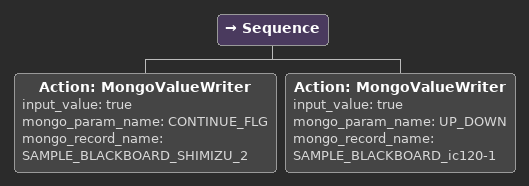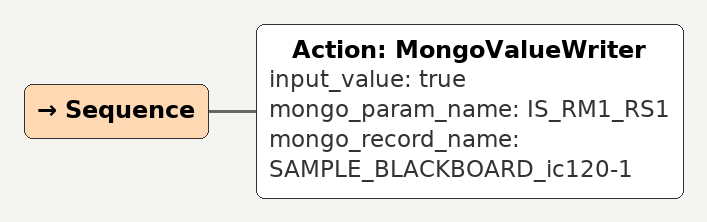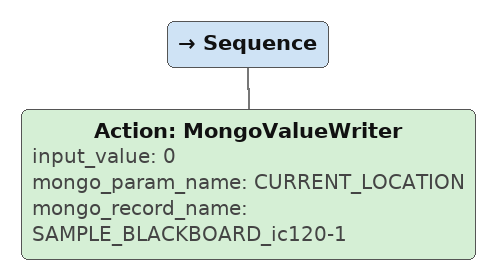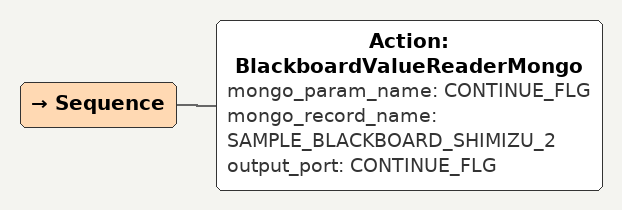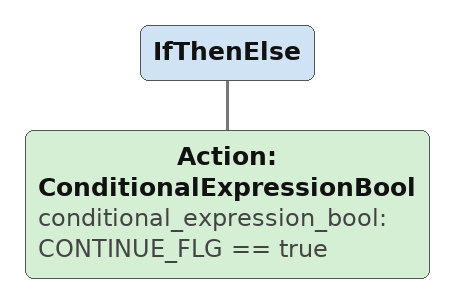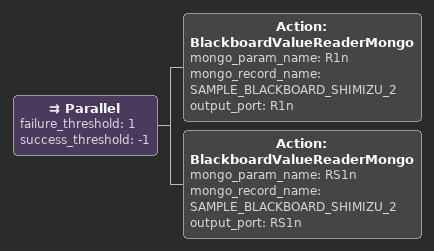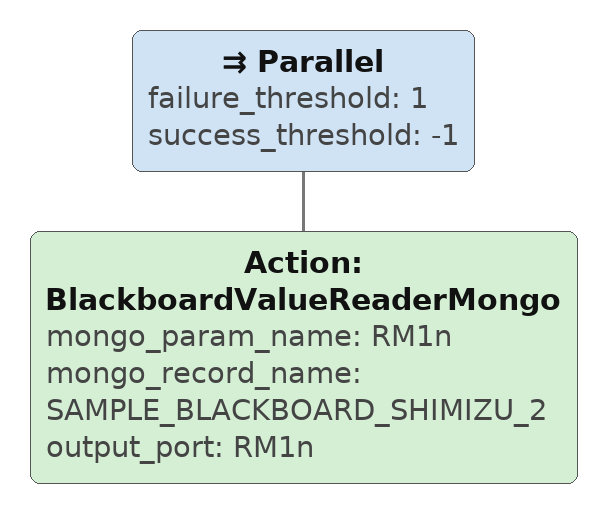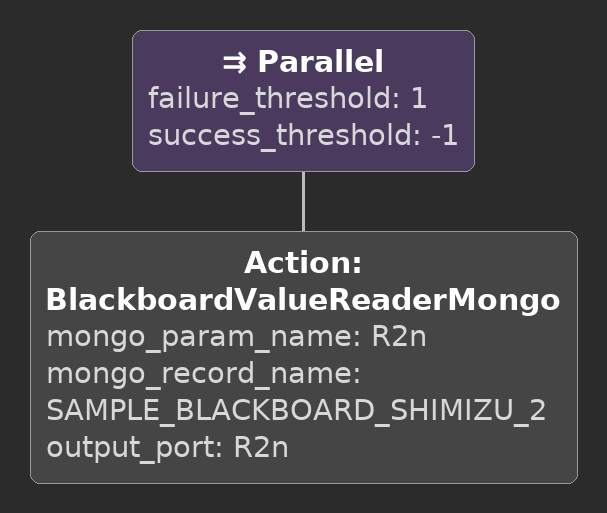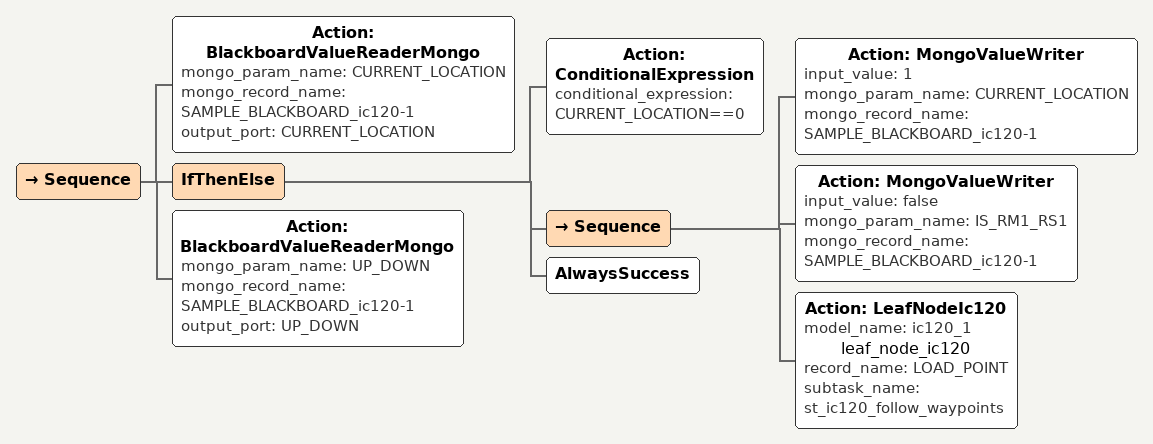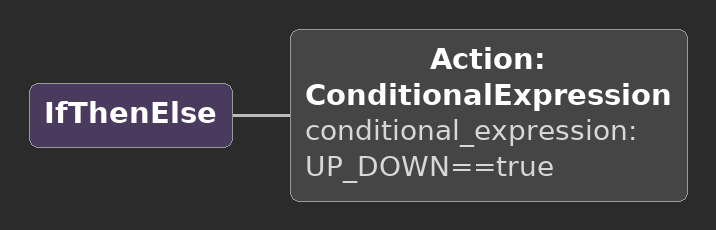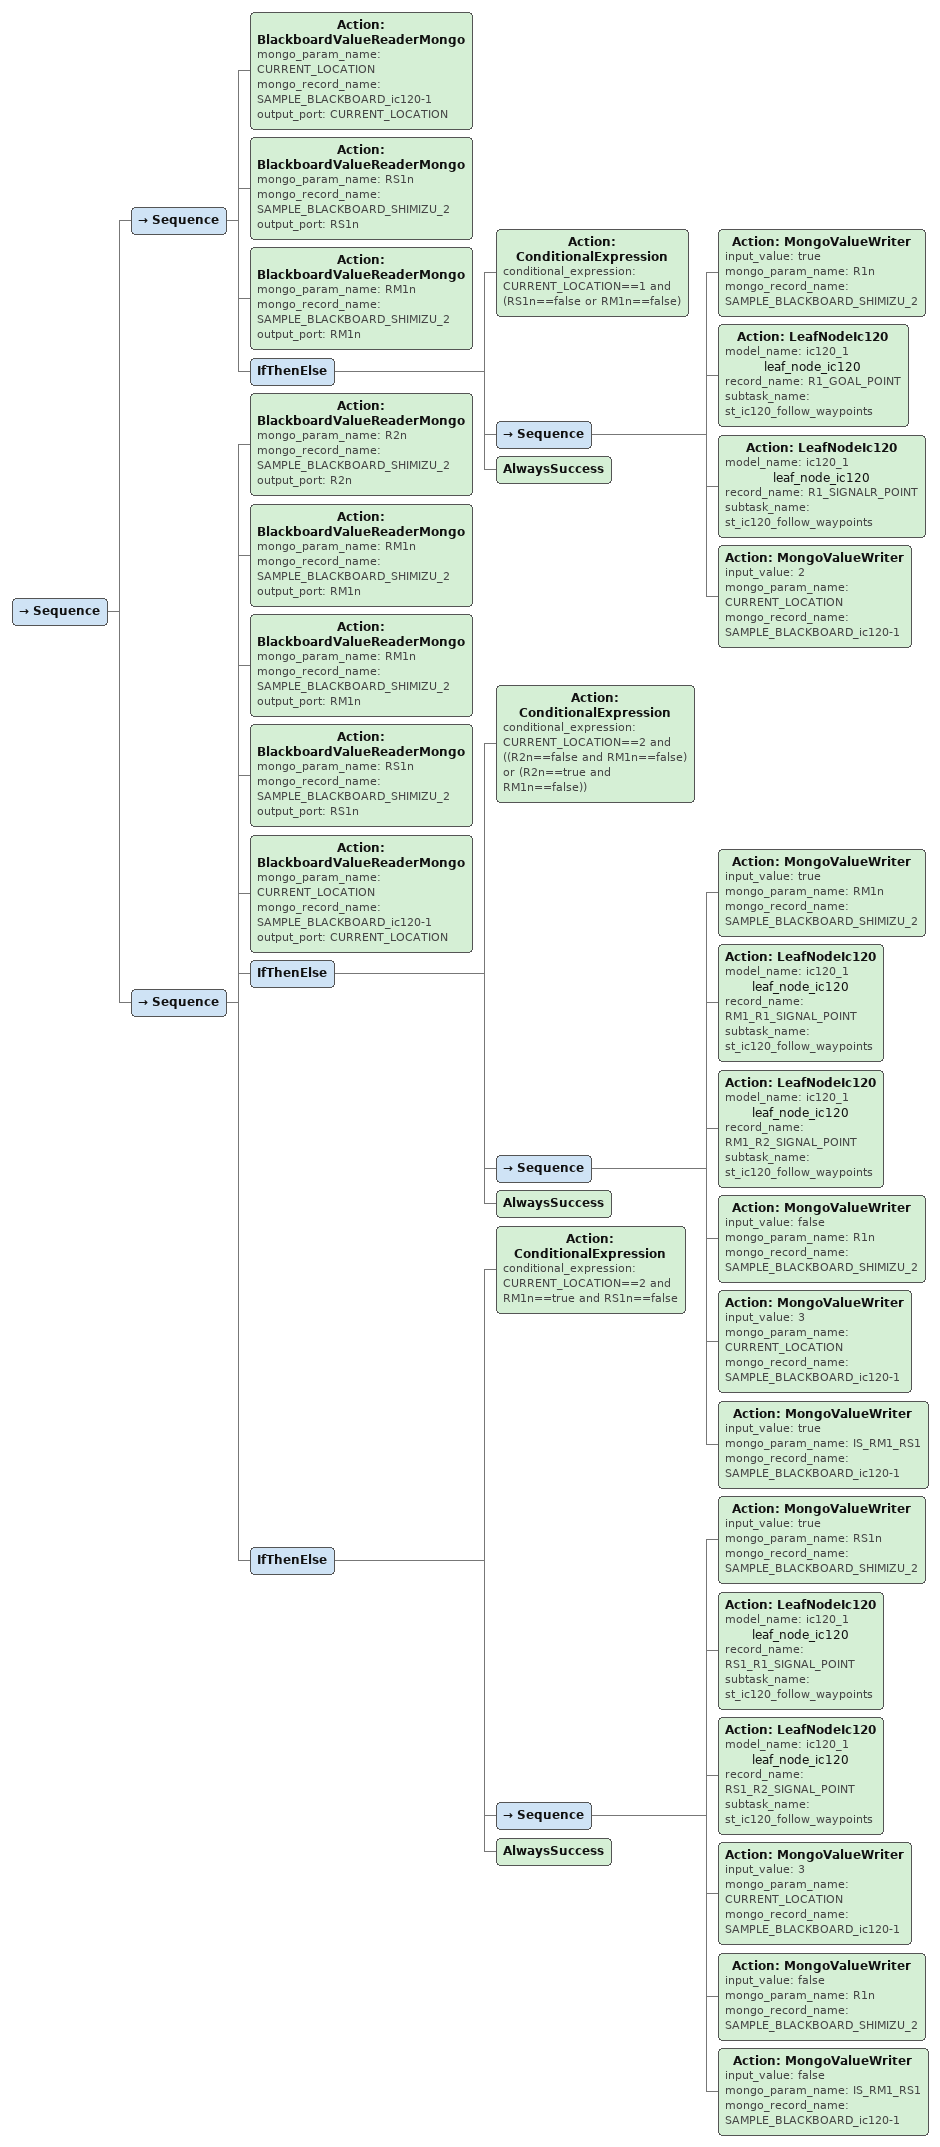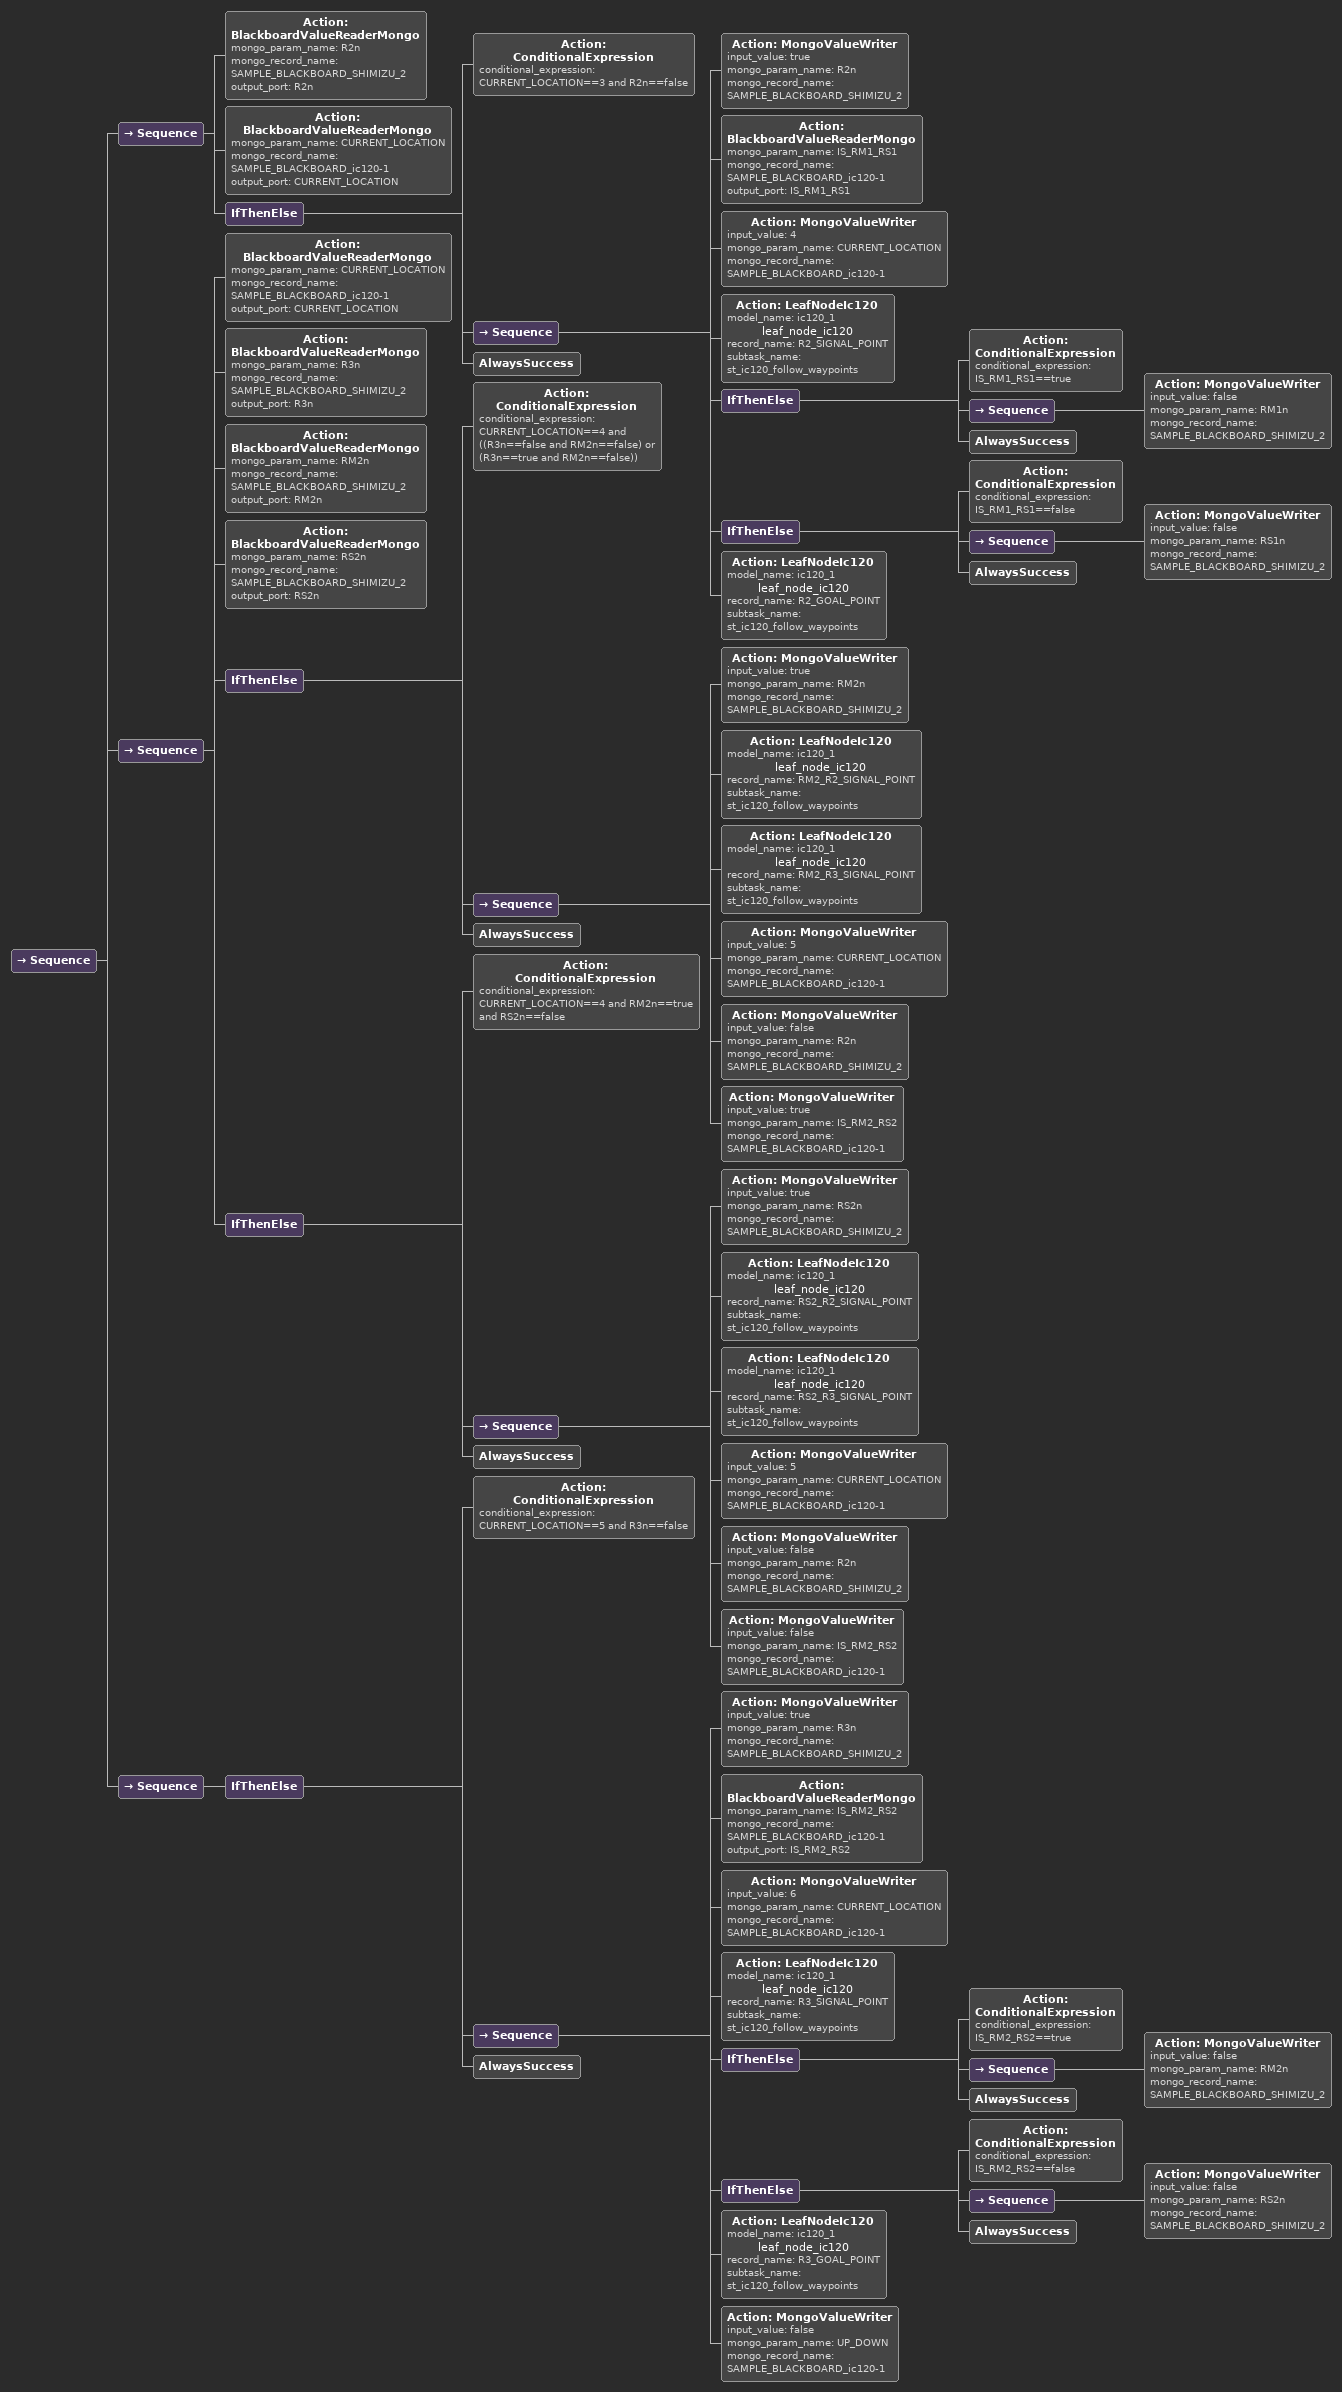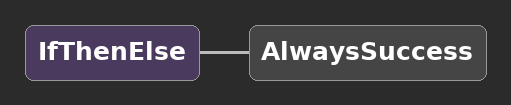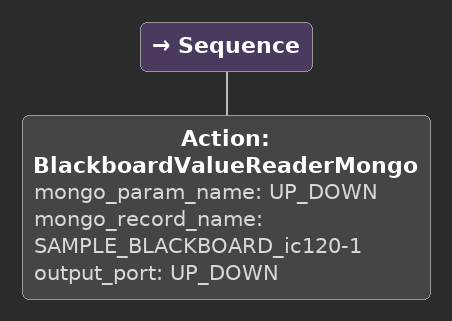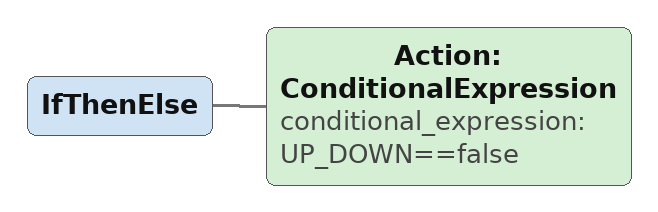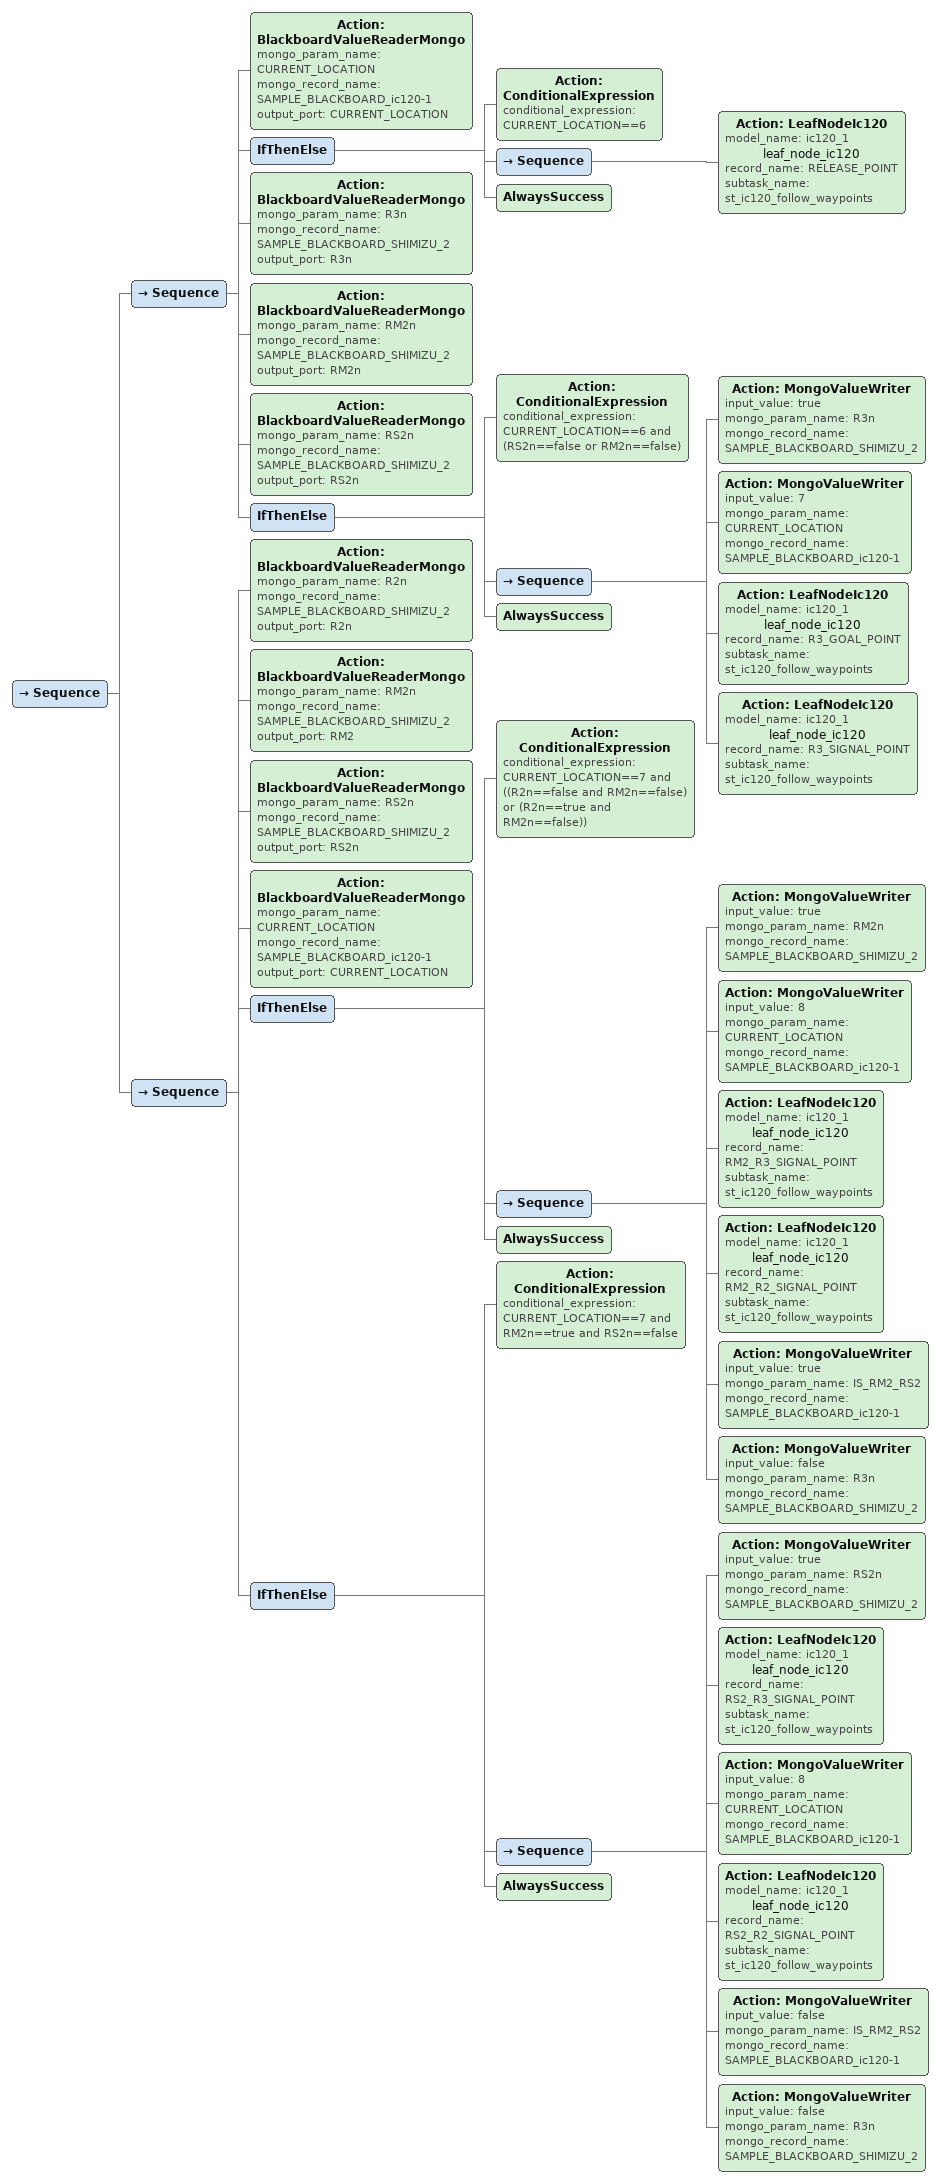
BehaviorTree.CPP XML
<Sequence>
    <Action ID="MongoValueWriter" input_value="true" mongo_param_name="CONTINUE_FLG" mongo_record_name="SAMPLE_BLACKBOARD_SHIMIZU_2"/>
    <Action ID="MongoValueWriter" input_value="true" mongo_param_name="UP_DOWN" mongo_record_name="SAMPLE_BLACKBOARD_ic120-1"/>
</Sequence>

<Sequence>
    <Action ID="MongoValueWriter" input_value="true" mongo_param_name="IS_RM1_RS1" mongo_record_name="SAMPLE_BLACKBOARD_ic120-1"/>
</Sequence>

<Sequence>
    <Action ID="MongoValueWriter" input_value="0" mongo_param_name="CURRENT_LOCATION" mongo_record_name="SAMPLE_BLACKBOARD_ic120-1"/>
</Sequence>

<Sequence>
    <Action ID="BlackboardValueReaderMongo" mongo_param_name="CONTINUE_FLG" mongo_record_name="SAMPLE_BLACKBOARD_SHIMIZU_2" output_port="CONTINUE_FLG"/>
</Sequence>

<IfThenElse>
    <Action ID="ConditionalExpressionBool" conditional_expression_bool="CONTINUE_FLG == true"/>
</IfThenElse>

<Parallel failure_threshold="1" success_threshold="-1">
    <Action ID="BlackboardValueReaderMongo" mongo_param_name="R1n" mongo_record_name="SAMPLE_BLACKBOARD_SHIMIZU_2" output_port="R1n"/>
    <Action ID="BlackboardValueReaderMongo" mongo_param_name="RS1n" mongo_record_name="SAMPLE_BLACKBOARD_SHIMIZU_2" output_port="RS1n"/>
</Parallel>

<Parallel failure_threshold="1" success_threshold="-1">
    <Action ID="BlackboardValueReaderMongo" mongo_param_name="RM1n" mongo_record_name="SAMPLE_BLACKBOARD_SHIMIZU_2" output_port="RM1n"/>
</Parallel>

<Parallel failure_threshold="1" success_threshold="-1">
    <Action ID="BlackboardValueReaderMongo" mongo_param_name="R2n" mongo_record_name="SAMPLE_BLACKBOARD_SHIMIZU_2" output_port="R2n"/>
</Parallel>

<Sequence>
    <Action ID="BlackboardValueReaderMongo" mongo_param_name="CURRENT_LOCATION" mongo_record_name="SAMPLE_BLACKBOARD_ic120-1" output_port="CURRENT_LOCATION"/>
    <IfThenElse>
        <Action ID="ConditionalExpression" conditional_expression="CURRENT_LOCATION==0"/>
        <Sequence>
            <Action ID="MongoValueWriter" input_value="1" mongo_param_name="CURRENT_LOCATION" mongo_record_name="SAMPLE_BLACKBOARD_ic120-1"/>
            <Action ID="MongoValueWriter" input_value="false" mongo_param_name="IS_RM1_RS1" mongo_record_name="SAMPLE_BLACKBOARD_ic120-1"/>
            <Action ID="LeafNodeIc120" model_name="ic120_1" name="leaf_node_ic120" record_name="LOAD_POINT" subtask_name="st_ic120_follow_waypoints"/>
        </Sequence>
        <AlwaysSuccess/>
    </IfThenElse>
    <Action ID="BlackboardValueReaderMongo" mongo_param_name="UP_DOWN" mongo_record_name="SAMPLE_BLACKBOARD_ic120-1" output_port="UP_DOWN"/>
</Sequence>

<IfThenElse>
    <Action ID="ConditionalExpression" conditional_expression="UP_DOWN==true"/>
</IfThenElse>

<Sequence>
                                        <Sequence>
                                            <Action ID="BlackboardValueReaderMongo" mongo_param_name="CURRENT_LOCATION" mongo_record_name="SAMPLE_BLACKBOARD_ic120-1" output_port="CURRENT_LOCATION"/>
                                            <Action ID="BlackboardValueReaderMongo" mongo_param_name="RS1n" mongo_record_name="SAMPLE_BLACKBOARD_SHIMIZU_2" output_port="RS1n"/>
                                            <Action ID="BlackboardValueReaderMongo" mongo_param_name="RM1n" mongo_record_name="SAMPLE_BLACKBOARD_SHIMIZU_2" output_port="RM1n"/>
                                            <IfThenElse>
                                                <Action ID="ConditionalExpression" conditional_expression="CURRENT_LOCATION==1 and 
(RS1n==false or RM1n==false)"/>
                                                <Sequence>
                                                    <Action ID="MongoValueWriter" input_value="true" mongo_param_name="R1n" mongo_record_name="SAMPLE_BLACKBOARD_SHIMIZU_2"/>
                                                    <Action ID="LeafNodeIc120" model_name="ic120_1" name="leaf_node_ic120" record_name="R1_GOAL_POINT" subtask_name="st_ic120_follow_waypoints"/>
                                                    <Action ID="LeafNodeIc120" model_name="ic120_1" name="leaf_node_ic120" record_name="R1_SIGNALR_POINT" subtask_name="st_ic120_follow_waypoints"/>
                                                    <Action ID="MongoValueWriter" input_value="2" mongo_param_name="CURRENT_LOCATION" mongo_record_name="SAMPLE_BLACKBOARD_ic120-1"/>
                                                </Sequence>
                                                <AlwaysSuccess/>
                                            </IfThenElse>
                                        </Sequence>
                                        <Sequence>
                                            <Action ID="BlackboardValueReaderMongo" mongo_param_name="R2n" mongo_record_name="SAMPLE_BLACKBOARD_SHIMIZU_2" output_port="R2n"/>
                                            <Action ID="BlackboardValueReaderMongo" mongo_param_name="RM1n" mongo_record_name="SAMPLE_BLACKBOARD_SHIMIZU_2" output_port="RM1n"/>
                                            <Action ID="BlackboardValueReaderMongo" mongo_param_name="RM1n" mongo_record_name="SAMPLE_BLACKBOARD_SHIMIZU_2" output_port="RM1n"/>
                                            <Action ID="BlackboardValueReaderMongo" mongo_param_name="RS1n" mongo_record_name="SAMPLE_BLACKBOARD_SHIMIZU_2" output_port="RS1n"/>
                                            <Action ID="BlackboardValueReaderMongo" mongo_param_name="CURRENT_LOCATION" mongo_record_name="SAMPLE_BLACKBOARD_ic120-1" output_port="CURRENT_LOCATION"/>
                                            <IfThenElse>
                                                <Action ID="ConditionalExpression" conditional_expression="CURRENT_LOCATION==2 and ((R2n==false and RM1n==false) or (R2n==true and RM1n==false))"/>
                                                <Sequence>
                                                    <Action ID="MongoValueWriter" input_value="true" mongo_param_name="RM1n" mongo_record_name="SAMPLE_BLACKBOARD_SHIMIZU_2"/>
                                                    <Action ID="LeafNodeIc120" model_name="ic120_1" name="leaf_node_ic120" record_name="RM1_R1_SIGNAL_POINT" subtask_name="st_ic120_follow_waypoints"/>
                                                    <Action ID="LeafNodeIc120" model_name="ic120_1" name="leaf_node_ic120" record_name="RM1_R2_SIGNAL_POINT" subtask_name="st_ic120_follow_waypoints"/>
                                                    <Action ID="MongoValueWriter" input_value="false" mongo_param_name="R1n" mongo_record_name="SAMPLE_BLACKBOARD_SHIMIZU_2"/>
                                                    <Action ID="MongoValueWriter" input_value="3" mongo_param_name="CURRENT_LOCATION" mongo_record_name="SAMPLE_BLACKBOARD_ic120-1"/>
                                                    <Action ID="MongoValueWriter" input_value="true" mongo_param_name="IS_RM1_RS1" mongo_record_name="SAMPLE_BLACKBOARD_ic120-1"/>
                                                </Sequence>
                                                <AlwaysSuccess/>
                                            </IfThenElse>
                                            <IfThenElse>
                                                <Action ID="ConditionalExpression" conditional_expression="CURRENT_LOCATION==2 and RM1n==true and RS1n==false"/>
                                                <Sequence>
                                                    <Action ID="MongoValueWriter" input_value="true" mongo_param_name="RS1n" mongo_record_name="SAMPLE_BLACKBOARD_SHIMIZU_2"/>
                                                    <Action ID="LeafNodeIc120" model_name="ic120_1" name="leaf_node_ic120" record_name="RS1_R1_SIGNAL_POINT" subtask_name="st_ic120_follow_waypoints"/>
                                                    <Action ID="LeafNodeIc120" model_name="ic120_1" name="leaf_node_ic120" record_name="RS1_R2_SIGNAL_POINT" subtask_name="st_ic120_follow_waypoints"/>
                                                    <Action ID="MongoValueWriter" input_value="3" mongo_param_name="CURRENT_LOCATION" mongo_record_name="SAMPLE_BLACKBOARD_ic120-1"/>
                                                    <Action ID="MongoValueWriter" input_value="false" mongo_param_name="R1n" mongo_record_name="SAMPLE_BLACKBOARD_SHIMIZU_2"/>
                                                    <Action ID="MongoValueWriter" input_value="false" mongo_param_name="IS_RM1_RS1" mongo_record_name="SAMPLE_BLACKBOARD_ic120-1"/>
                                                </Sequence>
                                                <AlwaysSuccess/>
                                            </IfThenElse>
                                        </Sequence>
                                    </Sequence>

<Sequence>
    <Sequence>
        <Action ID="BlackboardValueReaderMongo" mongo_param_name="R2n" mongo_record_name="SAMPLE_BLACKBOARD_SHIMIZU_2" output_port="R2n"/>
        <Action ID="BlackboardValueReaderMongo" mongo_param_name="CURRENT_LOCATION" mongo_record_name="SAMPLE_BLACKBOARD_ic120-1" output_port="CURRENT_LOCATION"/>
        <IfThenElse>
            <Action ID="ConditionalExpression" conditional_expression="CURRENT_LOCATION==3 and R2n==false"/>
            <Sequence>
                <Action ID="MongoValueWriter" input_value="true" mongo_param_name="R2n" mongo_record_name="SAMPLE_BLACKBOARD_SHIMIZU_2"/>
                <Action ID="BlackboardValueReaderMongo" mongo_param_name="IS_RM1_RS1" mongo_record_name="SAMPLE_BLACKBOARD_ic120-1" output_port="IS_RM1_RS1"/>
                <Action ID="MongoValueWriter" input_value="4" mongo_param_name="CURRENT_LOCATION" mongo_record_name="SAMPLE_BLACKBOARD_ic120-1"/>
                <Action ID="LeafNodeIc120" model_name="ic120_1" name="leaf_node_ic120" record_name="R2_SIGNAL_POINT" subtask_name="st_ic120_follow_waypoints"/>
                <IfThenElse>
                    <Action ID="ConditionalExpression" conditional_expression="IS_RM1_RS1==true"/>
                    <Sequence>
                        <Action ID="MongoValueWriter" input_value="false" mongo_param_name="RM1n" mongo_record_name="SAMPLE_BLACKBOARD_SHIMIZU_2"/>
                    </Sequence>
                    <AlwaysSuccess/>
                </IfThenElse>
                <IfThenElse>
                    <Action ID="ConditionalExpression" conditional_expression="IS_RM1_RS1==false"/>
                    <Sequence>
                        <Action ID="MongoValueWriter" input_value="false" mongo_param_name="RS1n" mongo_record_name="SAMPLE_BLACKBOARD_SHIMIZU_2"/>
                    </Sequence>
                    <AlwaysSuccess/>
                </IfThenElse>
                <Action ID="LeafNodeIc120" model_name="ic120_1" name="leaf_node_ic120" record_name="R2_GOAL_POINT" subtask_name="st_ic120_follow_waypoints"/>
            </Sequence>
            <AlwaysSuccess/>
        </IfThenElse>
    </Sequence>
    <Sequence>
        <Action ID="BlackboardValueReaderMongo" mongo_param_name="CURRENT_LOCATION" mongo_record_name="SAMPLE_BLACKBOARD_ic120-1" output_port="CURRENT_LOCATION"/>
        <Action ID="BlackboardValueReaderMongo" mongo_param_name="R3n" mongo_record_name="SAMPLE_BLACKBOARD_SHIMIZU_2" output_port="R3n"/>
        <Action ID="BlackboardValueReaderMongo" mongo_param_name="RM2n" mongo_record_name="SAMPLE_BLACKBOARD_SHIMIZU_2" output_port="RM2n"/>
        <Action ID="BlackboardValueReaderMongo" mongo_param_name="RS2n" mongo_record_name="SAMPLE_BLACKBOARD_SHIMIZU_2" output_port="RS2n"/>
        <IfThenElse>
            <Action ID="ConditionalExpression" conditional_expression="CURRENT_LOCATION==4 and ((R3n==false and RM2n==false) or (R3n==true and RM2n==false))"/>
            <Sequence>
                <Action ID="MongoValueWriter" input_value="true" mongo_param_name="RM2n" mongo_record_name="SAMPLE_BLACKBOARD_SHIMIZU_2"/>
                <Action ID="LeafNodeIc120" model_name="ic120_1" name="leaf_node_ic120" record_name="RM2_R2_SIGNAL_POINT" subtask_name="st_ic120_follow_waypoints"/>
                <Action ID="LeafNodeIc120" model_name="ic120_1" name="leaf_node_ic120" record_name="RM2_R3_SIGNAL_POINT" subtask_name="st_ic120_follow_waypoints"/>
                <Action ID="MongoValueWriter" input_value="5" mongo_param_name="CURRENT_LOCATION" mongo_record_name="SAMPLE_BLACKBOARD_ic120-1"/>
                <Action ID="MongoValueWriter" input_value="false" mongo_param_name="R2n" mongo_record_name="SAMPLE_BLACKBOARD_SHIMIZU_2"/>
                <Action ID="MongoValueWriter" input_value="true" mongo_param_name="IS_RM2_RS2" mongo_record_name="SAMPLE_BLACKBOARD_ic120-1"/>
            </Sequence>
            <AlwaysSuccess/>
        </IfThenElse>
        <IfThenElse>
            <Action ID="ConditionalExpression" conditional_expression="CURRENT_LOCATION==4 and RM2n==true and RS2n==false"/>
            <Sequence>
                <Action ID="MongoValueWriter" input_value="true" mongo_param_name="RS2n" mongo_record_name="SAMPLE_BLACKBOARD_SHIMIZU_2"/>
                <Action ID="LeafNodeIc120" model_name="ic120_1" name="leaf_node_ic120" record_name="RS2_R2_SIGNAL_POINT" subtask_name="st_ic120_follow_waypoints"/>
                <Action ID="LeafNodeIc120" model_name="ic120_1" name="leaf_node_ic120" record_name="RS2_R3_SIGNAL_POINT" subtask_name="st_ic120_follow_waypoints"/>
                <Action ID="MongoValueWriter" input_value="5" mongo_param_name="CURRENT_LOCATION" mongo_record_name="SAMPLE_BLACKBOARD_ic120-1"/>
                <Action ID="MongoValueWriter" input_value="false" mongo_param_name="R2n" mongo_record_name="SAMPLE_BLACKBOARD_SHIMIZU_2"/>
                <Action ID="MongoValueWriter" input_value="false" mongo_param_name="IS_RM2_RS2" mongo_record_name="SAMPLE_BLACKBOARD_ic120-1"/>
            </Sequence>
            <AlwaysSuccess/>
        </IfThenElse>
    </Sequence>
    <Sequence>
        <IfThenElse>
            <Action ID="ConditionalExpression" conditional_expression="CURRENT_LOCATION==5 and R3n==false"/>
            <Sequence>
                <Action ID="MongoValueWriter" input_value="true" mongo_param_name="R3n" mongo_record_name="SAMPLE_BLACKBOARD_SHIMIZU_2"/>
                <Action ID="BlackboardValueReaderMongo" mongo_param_name="IS_RM2_RS2" mongo_record_name="SAMPLE_BLACKBOARD_ic120-1" output_port="IS_RM2_RS2"/>
                <Action ID="MongoValueWriter" input_value="6" mongo_param_name="CURRENT_LOCATION" mongo_record_name="SAMPLE_BLACKBOARD_ic120-1"/>
                <Action ID="LeafNodeIc120" model_name="ic120_1" name="leaf_node_ic120" record_name="R3_SIGNAL_POINT" subtask_name="st_ic120_follow_waypoints"/>
                <IfThenElse>
                    <Action ID="ConditionalExpression" conditional_expression="IS_RM2_RS2==true"/>
                    <Sequence>
                        <Action ID="MongoValueWriter" input_value="false" mongo_param_name="RM2n" mongo_record_name="SAMPLE_BLACKBOARD_SHIMIZU_2"/>
                    </Sequence>
                    <AlwaysSuccess/>
                </IfThenElse>
                <IfThenElse>
                    <Action ID="ConditionalExpression" conditional_expression="IS_RM2_RS2==false"/>
                    <Sequence>
                        <Action ID="MongoValueWriter" input_value="false" mongo_param_name="RS2n" mongo_record_name="SAMPLE_BLACKBOARD_SHIMIZU_2"/>
                    </Sequence>
                    <AlwaysSuccess/>
                </IfThenElse>
                <Action ID="LeafNodeIc120" model_name="ic120_1" name="leaf_node_ic120" record_name="R3_GOAL_POINT" subtask_name="st_ic120_follow_waypoints"/>
                <Action ID="MongoValueWriter" input_value="false" mongo_param_name="UP_DOWN" mongo_record_name="SAMPLE_BLACKBOARD_ic120-1"/>
            </Sequence>
            <AlwaysSuccess/>
        </IfThenElse>
    </Sequence>
</Sequence>

<IfThenElse>
    <AlwaysSuccess/>
</IfThenElse>

<Sequence>
    <Action ID="BlackboardValueReaderMongo" mongo_param_name="UP_DOWN" mongo_record_name="SAMPLE_BLACKBOARD_ic120-1" output_port="UP_DOWN"/>
</Sequence>

<IfThenElse>
    <Action ID="ConditionalExpression" conditional_expression="UP_DOWN==false"/>
</IfThenElse>

<Sequence>
                                        <Sequence>
                                            <Action ID="BlackboardValueReaderMongo" mongo_param_name="CURRENT_LOCATION" mongo_record_name="SAMPLE_BLACKBOARD_ic120-1" output_port="CURRENT_LOCATION"/>
                                            <IfThenElse>
                                                <Action ID="ConditionalExpression" conditional_expression="CURRENT_LOCATION==6"/>
                                                <Sequence>
                                                    <Action ID="LeafNodeIc120" model_name="ic120_1" name="leaf_node_ic120" record_name="RELEASE_POINT" subtask_name="st_ic120_follow_waypoints"/>
                                                </Sequence>
                                                <AlwaysSuccess/>
                                            </IfThenElse>
                                            <Action ID="BlackboardValueReaderMongo" mongo_param_name="R3n" mongo_record_name="SAMPLE_BLACKBOARD_SHIMIZU_2" output_port="R3n"/>
                                            <Action ID="BlackboardValueReaderMongo" mongo_param_name="RM2n" mongo_record_name="SAMPLE_BLACKBOARD_SHIMIZU_2" output_port="RM2n"/>
                                            <Action ID="BlackboardValueReaderMongo" mongo_param_name="RS2n" mongo_record_name="SAMPLE_BLACKBOARD_SHIMIZU_2" output_port="RS2n"/>
                                            <IfThenElse>
                                                <Action ID="ConditionalExpression" conditional_expression="CURRENT_LOCATION==6 and 
(RS2n==false or RM2n==false)
"/>
                                                <Sequence>
                                                    <Action ID="MongoValueWriter" input_value="true" mongo_param_name="R3n" mongo_record_name="SAMPLE_BLACKBOARD_SHIMIZU_2"/>
                                                    <Action ID="MongoValueWriter" input_value="7" mongo_param_name="CURRENT_LOCATION" mongo_record_name="SAMPLE_BLACKBOARD_ic120-1"/>
                                                    <Action ID="LeafNodeIc120" model_name="ic120_1" name="leaf_node_ic120" record_name="R3_GOAL_POINT" subtask_name="st_ic120_follow_waypoints"/>
                                                    <Action ID="LeafNodeIc120" model_name="ic120_1" name="leaf_node_ic120" record_name="R3_SIGNAL_POINT" subtask_name="st_ic120_follow_waypoints"/>
                                                </Sequence>
                                                <AlwaysSuccess/>
                                            </IfThenElse>
                                        </Sequence>
                                        <Sequence>
                                            <Action ID="BlackboardValueReaderMongo" mongo_param_name="R2n" mongo_record_name="SAMPLE_BLACKBOARD_SHIMIZU_2" output_port="R2n"/>
                                            <Action ID="BlackboardValueReaderMongo" mongo_param_name="RM2n" mongo_record_name="SAMPLE_BLACKBOARD_SHIMIZU_2" output_port="RM2"/>
                                            <Action ID="BlackboardValueReaderMongo" mongo_param_name="RS2n" mongo_record_name="SAMPLE_BLACKBOARD_SHIMIZU_2" output_port="RS2n"/>
                                            <Action ID="BlackboardValueReaderMongo" mongo_param_name="CURRENT_LOCATION" mongo_record_name="SAMPLE_BLACKBOARD_ic120-1" output_port="CURRENT_LOCATION"/>
                                            <IfThenElse>
                                                <Action ID="ConditionalExpression" conditional_expression="CURRENT_LOCATION==7 and ((R2n==false and RM2n==false) or (R2n==true and RM2n==false))"/>
                                                <Sequence>
                                                    <Action ID="MongoValueWriter" input_value="true" mongo_param_name="RM2n" mongo_record_name="SAMPLE_BLACKBOARD_SHIMIZU_2"/>
                                                    <Action ID="MongoValueWriter" input_value="8" mongo_param_name="CURRENT_LOCATION" mongo_record_name="SAMPLE_BLACKBOARD_ic120-1"/>
                                                    <Action ID="LeafNodeIc120" model_name="ic120_1" name="leaf_node_ic120" record_name="RM2_R3_SIGNAL_POINT" subtask_name="st_ic120_follow_waypoints"/>
                                                    <Action ID="LeafNodeIc120" model_name="ic120_1" name="leaf_node_ic120" record_name="RM2_R2_SIGNAL_POINT" subtask_name="st_ic120_follow_waypoints"/>
                                                    <Action ID="MongoValueWriter" input_value="true" mongo_param_name="IS_RM2_RS2" mongo_record_name="SAMPLE_BLACKBOARD_ic120-1"/>
                                                    <Action ID="MongoValueWriter" input_value="false" mongo_param_name="R3n" mongo_record_name="SAMPLE_BLACKBOARD_SHIMIZU_2"/>
                                                </Sequence>
                                                <AlwaysSuccess/>
                                            </IfThenElse>
                                            <IfThenElse>
                                                <Action ID="ConditionalExpression" conditional_expression="CURRENT_LOCATION==7 and RM2n==true and RS2n==false"/>
                                                <Sequence>
                                                    <Action ID="MongoValueWriter" input_value="true" mongo_param_name="RS2n" mongo_record_name="SAMPLE_BLACKBOARD_SHIMIZU_2"/>
                                                    <Action ID="LeafNodeIc120" model_name="ic120_1" name="leaf_node_ic120" record_name="RS2_R3_SIGNAL_POINT" subtask_name="st_ic120_follow_waypoints"/>
                                                    <Action ID="MongoValueWriter" input_value="8" mongo_param_name="CURRENT_LOCATION" mongo_record_name="SAMPLE_BLACKBOARD_ic120-1"/>
                                                    <Action ID="LeafNodeIc120" model_name="ic120_1" name="leaf_node_ic120" record_name="RS2_R2_SIGNAL_POINT" subtask_name="st_ic120_follow_waypoints"/>
                                                    <Action ID="MongoValueWriter" input_value="false" mongo_param_name="IS_RM2_RS2" mongo_record_name="SAMPLE_BLACKBOARD_ic120-1"/>
                                                    <Action ID="MongoValueWriter" input_value="false" mongo_param_name="R3n" mongo_record_name="SAMPLE_BLACKBOARD_SHIMIZU_2"/>
                                                </Sequence>
                                                <AlwaysSuccess/>
                                            </IfThenElse>
                                        </Sequence>
                                    </Sequence>
